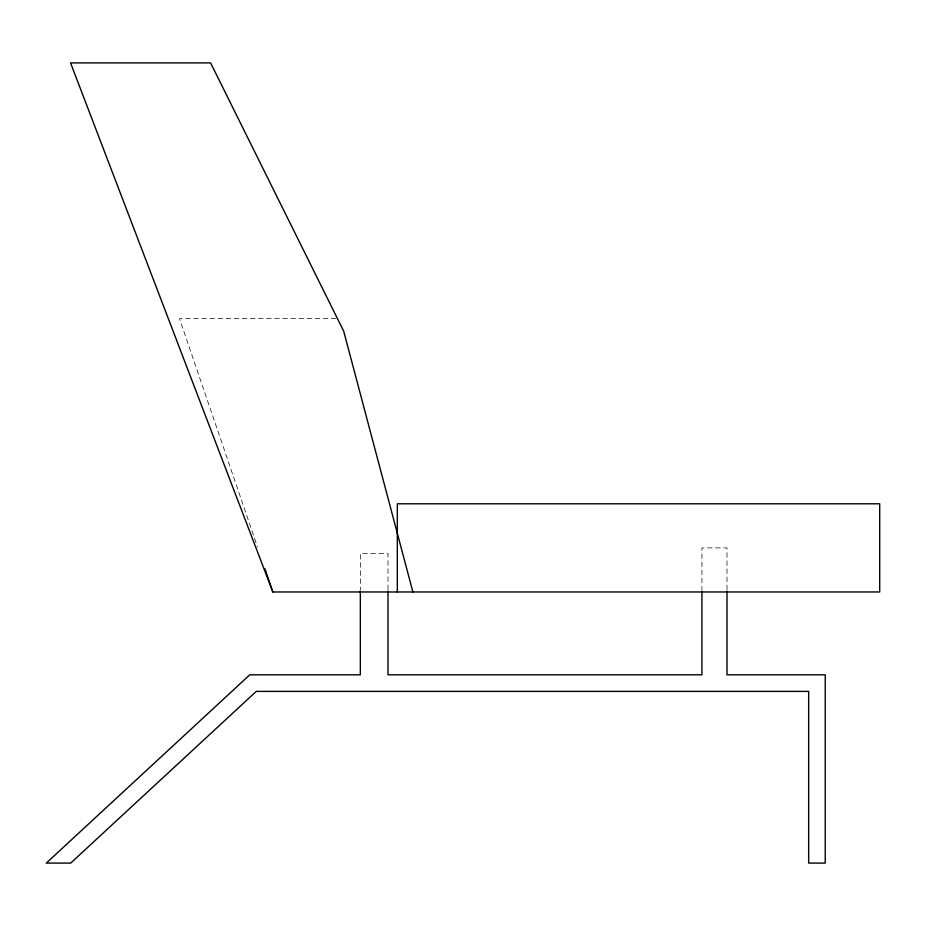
<?xml version="1.0" encoding="UTF-8"?>
<svg xmlns="http://www.w3.org/2000/svg" width="926" height="926" viewBox="0 0 926 926"><rect width="100%" height="100%" fill="white"/><g stroke="black" fill="none" stroke-linecap="round" stroke-linejoin="round"><path stroke-width="0.69" stroke-dasharray="4.63 3.47" d="M336.034 318.625L179.482 318.625L257.44 546.861M727.003 589.723L727.003 547.903L701.931 547.903L701.931 589.723M387.994 589.619L387.994 553.516L360.341 553.516L360.341 589.619"/><path stroke-width="1.39" d="M412.892 591.969L343.696 331.184L210.607 62.91L70.561 62.91L272.846 591.969L879.7 591.969L879.7 503.79L397.323 503.79L397.323 591.969M264.905 568.726L272.846 591.969M727.003 591.17L727.003 674.811L825.24 674.811L825.24 863.09L808.664 863.09L808.664 691.386L256.282 691.386L70.7 863.09L46.3 863.09L249.788 674.811L360.341 674.811L360.341 591.066M701.931 591.17L701.931 674.811L387.994 674.811L387.994 591.066"/></g></svg>
